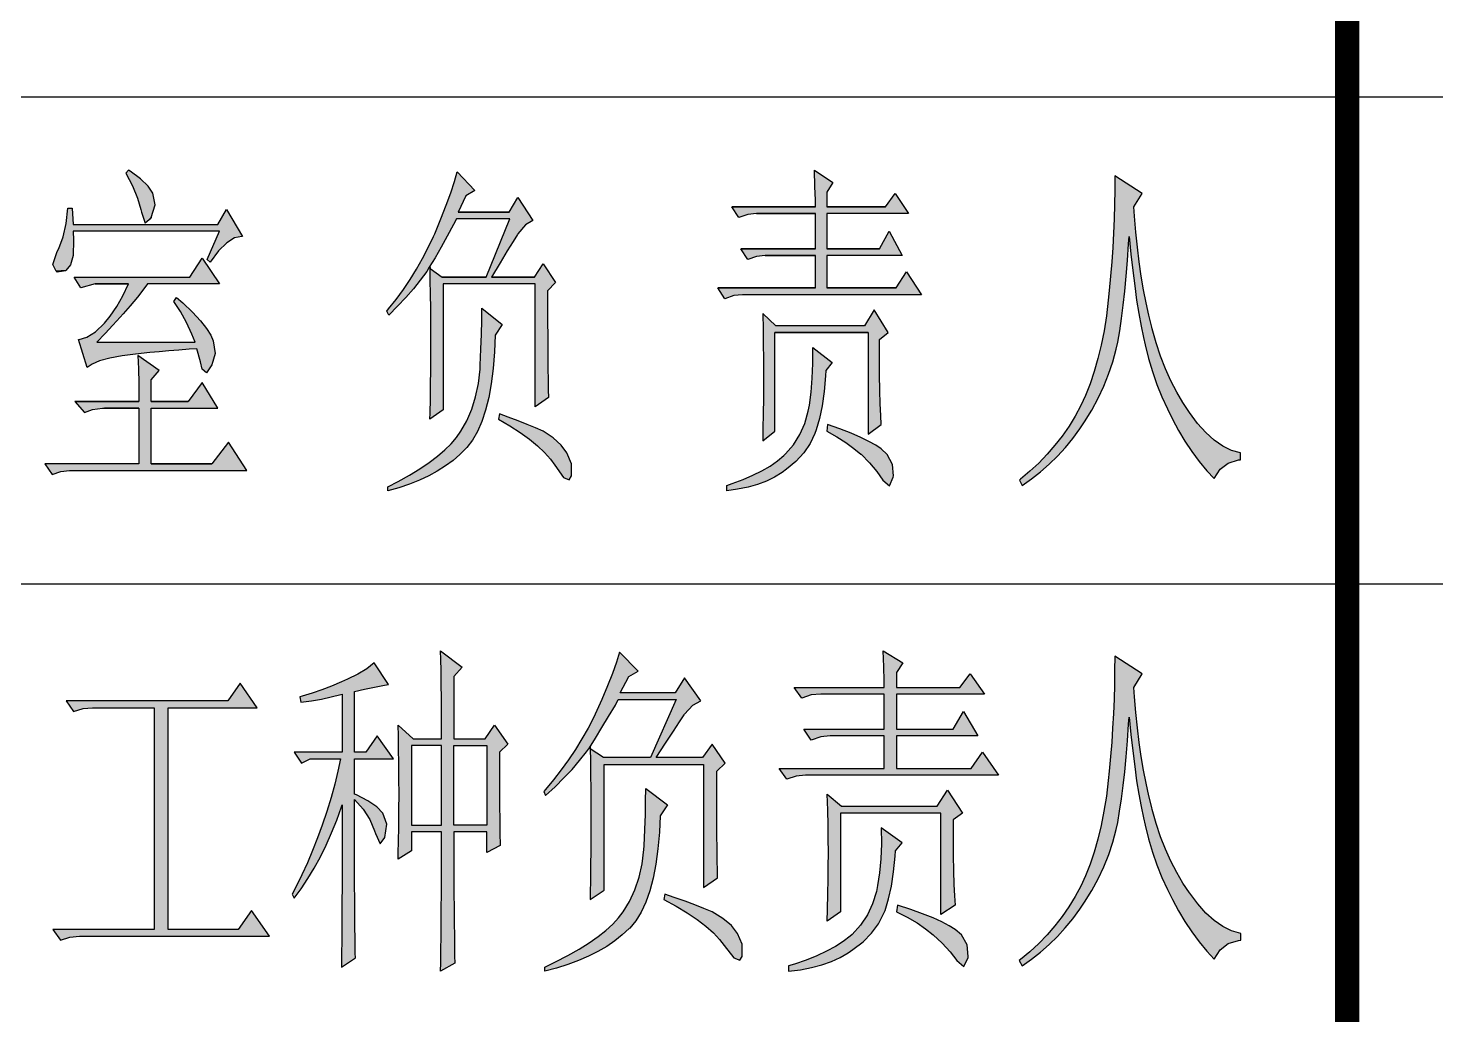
# Model space of a CAD drawing. Extents: x 458975 to 585950, y -118893 to 21149.
# Drawn here: x 516862 to 518424, y -18709 to -17615 of the extents above; entities that cross this region are included whole.
import ezdxf

# ---------------------------------------------------------------- set-up
doc = ezdxf.new("R2010")
doc.units = 0
doc.header["$LTSCALE"] = 1000
doc.header["$MEASUREMENT"] = 0
doc.layers.add('1', color=3, linetype='CONTINUOUS')

msp = doc.modelspace()

# ---------------------------------------------------------------- hatches: boundary and pattern name
at = {"layer": '1'}
h = msp.add_hatch(color=256, dxfattribs=at)
h.paths.add_polyline_path([(516991.5, -17902.5), (516994.5, -17898.6), (517074.4, -17898.6), (517055, -17870.1), (517041.3, -17891.1), (516912.8, -17891.1), (516920.5, -17903.1), (516936.1, -17898.6), (516973.1, -17898.6), (516967.1, -17911.7), (516960.4, -17923.7), (516953, -17934.5), (516946.8, -17942.1), (516936.7, -17951.8), (516927.2, -17957.8), (516917.7, -17960.3), (516927.4, -17991.5), (516932.9, -17987.5), (516941.2, -17984), (516952.4, -17981), (516966.4, -17978.5), (516969.2, -17978.1), (516978.1, -17977), (516987.4, -17975.8), (516997.1, -17974.8), (517007.3, -17973.8), (517018, -17972.8), (517029.1, -17972), (517040.7, -17971.1), (517049.1, -17970.5), (517053, -17985.1), (517055, -17993.1), (517059.8, -17997.4), (517065.7, -17988.5), (517069.3, -17975.7), (517067.3, -17961.8), (517064.7, -17955.5), (517059.8, -17947.9), (517053, -17939.4), (517044.1, -17929.9), (517033.4, -17919.5), (517026.7, -17913.7), (517023.7, -17918.1), (517031, -17929.2), (517037.6, -17941.4), (517043.7, -17954.4), (517047.1, -17963.1), (516938.1, -17963.1), (516947.4, -17953.7), (516956, -17944.4), (516964, -17935.4), (516967.2, -17931.7), (516975, -17922.9), (516983.1, -17913.2)])
h.paths.add_polyline_path([(516998.4, -18005.1), (517007.3, -17994.5), (516983.8, -17978.1), (516984.4, -17992.8), (516984.7, -18008.7), (516984.8, -18025.7), (516984.8, -18029.1), (516913.7, -18029.1), (516924.4, -18041.1), (516933.4, -18038), (516944.5, -18036.6), (516946.8, -18036.6), (516984.8, -18036.6), (516984.8, -18098.1), (516880.6, -18098.1), (516888.4, -18110.1), (516898.1, -18106.6), (516907.9, -18105.6), (517104.6, -18105.6), (517084.1, -18074.1), (517065.7, -18098.1), (516998.4, -18098.1), (516998.4, -18036.6), (517072.4, -18036.6), (517055, -18008.1), (517039.4, -18029.1), (516998.4, -18029.1)])
h.paths.add_polyline_path([(516995.1, -17790.3), (516986.5, -17782.2), (516975, -17773.7), (516973.1, -17772.6), (516970.2, -17775.6), (516977.7, -17789.9), (516983.2, -17803.5), (516987.1, -17816.2), (516987.7, -17819), (516991.7, -17831.1), (516998.4, -17825.1), (517002.8, -17810.8), (517000.4, -17798)])
h.paths.add_polyline_path([(516912.2, -17850.2), (516911.8, -17840.1), (517074.4, -17840.1), (517060.7, -17871.6), (517063.7, -17874.6), (517073.3, -17861.9), (517082.4, -17852.9), (517091, -17847.6), (517099.6, -17845.9), (517082.1, -17816), (517072.4, -17832.6), (516911.8, -17832.6), (516910.8, -17814.6), (516905.9, -17814.6), (516904.1, -17831.6), (516900.6, -17846.5), (516895.9, -17859.2), (516894.2, -17862.6), (516889.4, -17877.2), (516893.1, -17884.6), (516903.8, -17883.8), (516908.8, -17877.6), (516911.7, -17867.1)])
h.paths.add_polyline_path([(517326.9, -17845.6), (517333.8, -17832.8), (517337, -17826.6), (517396.4, -17826.6), (517370.1, -17891.1), (517321.4, -17891.1), (517307.8, -17881.4), (517308.1, -17894.5), (517308.4, -17910.1), (517308.6, -17926), (517308.7, -17942.3), (517308.8, -17959), (517308.8, -17961.7), (517308.7, -17978.1), (517308.6, -17994.4), (517308.5, -18010.3), (517308.2, -18026.2), (517307.9, -18041.8), (517307.7, -18048.7), (517322.4, -18038.2), (517322.4, -17898.6), (517424.6, -17898.6), (517424.6, -18035.1), (517439.3, -18024.7), (517439, -18016.1), (517438.8, -18005.3), (517438.6, -17992.2), (517438.5, -17976.7), (517438.4, -17958.8), (517438.3, -17938.6), (517438.3, -17916), (517438.3, -17906.2), (517447.1, -17897.2), (517433.4, -17876.2), (517423.7, -17891.1), (517376, -17891.1), (517385.6, -17875.1), (517393.5, -17861.8), (517400, -17851.4), (517404.8, -17843.8), (517405.2, -17843.2), (517413.7, -17833), (517421.7, -17828.1), (517405.2, -17802.6), (517395.5, -17819.2), (517338.9, -17819.2), (517347.7, -17801.1), (517357.4, -17795.1), (517338, -17774.2), (517334.9, -17785.2), (517330.8, -17797.7), (517325.8, -17811.4), (517319.9, -17826.6), (517313, -17843), (517311.6, -17846.1), (517305.8, -17858.4), (517299.5, -17870.5), (517292.8, -17882.3), (517285.7, -17893.8), (517278.2, -17904.9), (517270.2, -17915.8), (517261.9, -17926.4), (517260, -17928.7), (517262, -17933.1), (517271.8, -17923.4), (517280.9, -17913.8), (517289.3, -17904.1), (517297, -17894.4), (517304.1, -17884.7), (517307, -17880.2), (517313.4, -17869.6), (517320.1, -17857.9)])
h.paths.add_polyline_path([(517377.7, -17992.3), (517379.2, -17973.9), (517379.9, -17955.6), (517387.7, -17943.6), (517365.2, -17925.6), (517365.2, -17939.2), (517364.8, -17954.2), (517364.3, -17970.8), (517363.5, -17988.9), (517363.3, -17993.2), (517361.5, -18009), (517358.4, -18023.8), (517354.1, -18037.6), (517348.5, -18050.6), (517341.9, -18062.1), (517337.1, -18068.9), (517331.2, -18075.8), (517324.2, -18082.7), (517316.1, -18089.6), (517306.9, -18096.6), (517296.4, -18103.6), (517284.9, -18110.6), (517272.4, -18117.8), (517261.1, -18123.7), (517261.1, -18128.1), (517273.3, -18124.6), (517285, -18120.6), (517296, -18116.3), (517306.3, -18111.5), (517315.9, -18106.2), (517324.9, -18100.5), (517333.3, -18094.4), (517341, -18087.9), (517348.7, -18080.2), (517354.9, -18072), (517360.4, -18062.4), (517365.2, -18051.3), (517369.4, -18038.8), (517372.9, -18024.7), (517375.7, -18009.3)])
h.paths.add_polyline_path([(517453.3, -18077.5), (517444.5, -18069.4), (517433.4, -18062.1), (517425, -18058.4), (517415.7, -18054.5), (517405.6, -18050.4), (517394.6, -18046.3), (517384.7, -18042.6), (517383.8, -18048.7), (517396.4, -18056.1), (517407.9, -18063.5), (517418, -18070.9), (517427, -18078.2), (517434.8, -18085.6), (517441.3, -18093), (517446.1, -18099.6), (517455.9, -18113.2), (517462.3, -18116), (517464.6, -18111.6), (517464.6, -18098.1), (517459.7, -18086.1)])
h.paths.add_polyline_path([(517748, -17820.7), (517838.6, -17820.7), (517823.9, -17798.2), (517813.2, -17813.1), (517748, -17813.1), (517748, -17796.7), (517754.8, -17786.2), (517734.4, -17772.6), (517734.9, -17790.5), (517735.3, -17805.9), (517735.3, -17813.1), (517642.8, -17813.1), (517650.6, -17825.1), (517660.3, -17821.7), (517670, -17820.7), (517735.3, -17820.7), (517735.3, -17859.6), (517652.6, -17859.6), (517660.3, -17871.6), (517670, -17868.1), (517679.8, -17867.1), (517735.3, -17867.1), (517735.3, -17903.1), (517627.2, -17903.1), (517635, -17915.1), (517644.7, -17911.6), (517654.5, -17910.6), (517853.2, -17910.6), (517836.6, -17885.2), (517824.9, -17903.1), (517748, -17903.1), (517748, -17867.1), (517831.7, -17867.1), (517817.1, -17840.2), (517806.4, -17859.6), (517748, -17859.6)])
h.paths.add_polyline_path([(517690.5, -17952.6), (517793.8, -17952.6), (517793.8, -18065.1), (517808.3, -18054.6), (517807.8, -18044.4), (517807.2, -18031.7), (517806.9, -18016.9), (517806.6, -17999.6), (517806.4, -17980), (517806.4, -17960.2), (517816.1, -17952.6), (517800.5, -17927.2), (517789.9, -17945.1), (517691.5, -17945.1), (517676.9, -17931.6), (517677.3, -17949.3), (517677.6, -17965.9), (517677.8, -17981.4), (517677.8, -17995.9), (517677.8, -17997.6), (517677.8, -18011.1), (517677.7, -18025.9), (517677.4, -18042.1), (517677.1, -18059.7), (517676.9, -18072.6), (517690.5, -18062.1)])
h.paths.add_polyline_path([(517740, -18048), (517743, -18033.7), (517745.2, -18017.9), (517746.7, -18000.4), (517747, -17994.7), (517753.8, -17985.6), (517732.4, -17969.1), (517732.5, -17986.7), (517731.9, -18003.3), (517730.6, -18018.8), (517728.7, -18033.2), (517727.5, -18039.6), (517723.6, -18053.3), (517718, -18065.7), (517710.9, -18077), (517702.3, -18087.1), (517700.3, -18089.1), (517693.2, -18095), (517685.1, -18100.6), (517676.1, -18105.8), (517666.1, -18110.9), (517655.1, -18115.6), (517643.1, -18120.1), (517637, -18122.1), (517637, -18128.1), (517649.1, -18126.4), (517660.6, -18124.1), (517671.2, -18121), (517681, -18117.3), (517690.1, -18112.8), (517698.4, -18107.8), (517703.2, -18104.1), (517713.6, -18095.4), (517722.4, -18085.9), (517729.5, -18075.6), (517734.9, -18064.5), (517736.3, -18060.6)])
h.paths.add_polyline_path([(517814.9, -18087.8), (517808.3, -18081.7), (517802.4, -18077.5), (517794.8, -18073.3), (517785.7, -18068.9), (517774.9, -18064.3), (517762.6, -18059.5), (517748.9, -18054.6), (517748, -18062.1), (517759.1, -18068.2), (517769.1, -18074.5), (517778.1, -18081), (517785.9, -18087.6), (517786, -18087.6), (517795.3, -18096.9), (517803.5, -18106.6), (517810.3, -18116.1), (517817.4, -18122.5), (517821.8, -18112.8), (517822, -18111.6), (517821, -18098.8)])
h.paths.add_polyline_path([(518090.8, -17841.1), (518089.4, -17823.6), (518088.6, -17813.2), (518098.1, -17798.2), (518067.7, -17778.7), (518067.6, -17794.5), (518067.2, -17810.5), (518066.7, -17826.4), (518066.1, -17842.3), (518065.2, -17858.2), (518064.1, -17874.2), (518062.9, -17890.1), (518061.4, -17906), (518060.3, -17916.6), (518058.2, -17934), (518055.6, -17950.6), (518052.5, -17966.5), (518048.9, -17981.5), (518044.8, -17995.9), (518040.3, -18009.4), (518035.1, -18022.2), (518029.9, -18033.6), (518023.7, -18045.3), (518016.8, -18056.5), (518009.3, -18067.3), (518001.2, -18077.6), (517992.6, -18087.6), (517983.3, -18097.3), (517973.4, -18106.4), (517963, -18115.1), (517961.7, -18116.1), (517964.8, -18122.1), (517975.3, -18114.8), (517985.3, -18106.9), (517994.8, -18098.5), (518004, -18089.6), (518012.7, -18080.1), (518021, -18069.9), (518028.9, -18059.3), (518034.1, -18051.7), (518042, -18038.7), (518049.1, -18025.5), (518055.3, -18012.2), (518060.7, -17998.7), (518065.3, -17984.9), (518069.1, -17970.9), (518070.8, -17963.2), (518073, -17950.5), (518075, -17936.9), (518076.9, -17922.3), (518078.6, -17906.8), (518080.2, -17890.2), (518081.6, -17872.7), (518082.9, -17854.1), (518083.4, -17846.1), (518085.4, -17865.5), (518087.4, -17883.7), (518089.6, -17900.8), (518091.8, -17916.8), (518094.3, -17931.6), (518096.7, -17945.4), (518099.3, -17958), (518101.2, -17966.1), (518105.1, -17981.2), (518109.5, -17995.9), (518114.3, -18010.1), (518119.8, -18023.8), (518125.9, -18037.2), (518131.6, -18048.6), (518138.3, -18061.1), (518145.4, -18073.1), (518153, -18084.5), (518161.2, -18095.5), (518169.8, -18105.9), (518177.8, -18114.6), (518184.3, -18104.2), (518193.3, -18097.3), (518204.8, -18093.9), (518207.1, -18093.6), (518207.1, -18086.1), (518197.1, -18083.2), (518187.3, -18078.5), (518177.8, -18072), (518168.5, -18063.5), (518159.4, -18053.3), (518150.6, -18041.3), (518150.5, -18041.1), (518143.1, -18030.2), (518136.2, -18018.5), (518129.8, -18006.1), (518123.8, -17992.8), (518118.4, -17978.8), (518113.5, -17964), (518109, -17948.5), (518108.5, -17946.7), (518105.2, -17933.4), (518102.2, -17919.5), (518099.4, -17905.1), (518096.9, -17890), (518094.6, -17874.3), (518092.6, -17858)])
h = msp.add_hatch(color=256, dxfattribs=at)
h.paths.add_polyline_path([(517371, -18499), (517334.2, -18499), (517334.2, -18410.5), (517371, -18410.5)], flags=16)
h.paths.add_polyline_path([(517394.1, -18409), (517384.7, -18418), (517384.7, -18444.4), (517384.8, -18461.3), (517384.9, -18477.6), (517385.1, -18493), (517385.4, -18507.6), (517385.7, -18521.5), (517371, -18529.1), (517371, -18506.4), (517334.2, -18506.4), (517334.2, -18532.4), (517334.3, -18554.1), (517334.3, -18573.9), (517334.5, -18591.7), (517334.6, -18607.6), (517334.8, -18621.6), (517334.9, -18633.6), (517335.1, -18643.7), (517335.4, -18652), (517319.6, -18661), (517319.7, -18651.7), (517319.8, -18637.2), (517320, -18622.4), (517320.1, -18607.1), (517320.3, -18591.4), (517320.4, -18575.2), (517320.6, -18558.6), (517320.6, -18506.4), (517287.1, -18506.4), (517287.1, -18527.5), (517272.3, -18536.5), (517272.6, -18529.8), (517273, -18516.7), (517273.2, -18501.2), (517273.3, -18483.4), (517273.4, -18462.9), (517273.3, -18449), (517273.3, -18430.5), (517273, -18414.1), (517272.7, -18400), (517272.3, -18388), (517289.1, -18403.1), (517320.6, -18403.1), (517320.6, -18378.6), (517320.4, -18359), (517320.3, -18341.9), (517320.1, -18327.2), (517319.8, -18315.2), (517319.6, -18305.5), (517343.6, -18323.5), (517334.2, -18334), (517334.2, -18403.1), (517368.9, -18403.1), (517379.3, -18388)])
h.paths.add_polyline_path([(517164.7, -18569.4), (517172.2, -18558.2), (517179.3, -18546.5), (517186.2, -18534), (517192.5, -18521.1), (517198.6, -18507.5), (517204.3, -18493.4), (517209.6, -18478.6), (517210.4, -18476.4), (517210.4, -18550.8), (517210.2, -18567.6), (517210.1, -18583.7), (517210.1, -18599.1), (517209.9, -18613.7), (517209.8, -18627.7), (517209.6, -18641), (517209.5, -18653.5), (517209.4, -18656.5), (517225.2, -18645.9), (517224.9, -18640.8), (517224.7, -18633.5), (517224.6, -18623.9), (517224.4, -18612.3), (517224.4, -18598.4), (517224.3, -18582.4), (517224.1, -18564.1), (517224.1, -18470.5), (517233.6, -18481.2), (517241, -18492.8), (517246.3, -18505.3), (517247.2, -18508), (517252.4, -18519.6), (517257.6, -18512.7), (517257.6, -18512.5), (517259.7, -18497.7), (517255.6, -18485.6), (517248.7, -18478.7), (517238.9, -18472.1), (517226.2, -18465.4), (517224.1, -18464.5), (517224.1, -18425.5), (517267.1, -18425.5), (517249.2, -18400), (517236.6, -18418), (517224.1, -18418), (517224.1, -18350.6), (517235.2, -18348), (517246.2, -18345.8), (517257.4, -18343.8), (517261.8, -18343), (517246, -18319), (517237.6, -18325.5), (517227.8, -18331.6), (517216.3, -18337.1), (517209.4, -18340), (517198.5, -18344.6), (517187.8, -18348.8), (517176.9, -18352.6), (517166, -18355.8), (517163.2, -18356.5), (517164.3, -18362.5), (517176.2, -18360.9), (517187.5, -18359), (517198.3, -18356.7), (517208.8, -18354.1), (517210.4, -18353.5), (517210.4, -18418), (517156.9, -18418), (517165.3, -18430), (517174.7, -18425.5), (517208.3, -18425.5), (517205.4, -18439.2), (517202.1, -18453.5), (517198, -18468.3), (517193.3, -18483.8), (517188.3, -18499), (517183.1, -18513.1), (517177.5, -18527), (517171.7, -18540.7), (517165.6, -18554), (517159.2, -18567), (517154.8, -18575.5), (517156.9, -18580)])
h.paths.add_polyline_path([(516897.8, -18626.5), (516908.2, -18623), (516918.8, -18622), (517129.6, -18622), (517109.7, -18593.4), (517095.1, -18614.5), (517017.4, -18614.5), (517017.4, -18368.6), (517116, -18368.6), (517097.1, -18341.4), (517083.5, -18361), (516904.1, -18361), (516912.4, -18373), (516923, -18369.6), (516933.4, -18368.6), (517001.7, -18368.6), (517001.7, -18614.5), (516889.4, -18614.5)])
h.paths.add_polyline_path([(517287.1, -18499), (517320.6, -18499), (517320.6, -18410.5), (517287.1, -18410.5)], flags=16)
h.paths.add_polyline_path([(517724.5, -18443.5), (517713.9, -18444.5), (517703.5, -18448), (517695.1, -18436), (517811.7, -18436), (517811.7, -18400), (517751.8, -18400), (517741.3, -18401), (517730.8, -18404.5), (517722.5, -18392.5), (517811.7, -18392.5), (517811.7, -18353.5), (517741.3, -18353.5), (517730.8, -18354.5), (517720.3, -18358), (517711.9, -18346.1), (517811.7, -18346.1), (517811.5, -18338.7), (517811.2, -18323.3), (517810.5, -18305.5), (517832.5, -18319), (517825.3, -18329.5), (517825.3, -18346.1), (517895.5, -18346.1), (517907.1, -18331), (517922.9, -18353.5), (517825.3, -18353.5), (517825.3, -18392.5), (517888.2, -18392.5), (517899.7, -18373), (517915.5, -18400), (517825.3, -18400), (517825.3, -18436), (517908.1, -18436), (517920.7, -18418), (517938.5, -18443.5)])
h.paths.add_polyline_path([(517518.9, -18352), (517528.3, -18334), (517538.8, -18328), (517517.9, -18307.1), (517514.6, -18318.1), (517510.1, -18330.6), (517504.7, -18344.3), (517498.3, -18359.4), (517490.9, -18375.8), (517489.5, -18379), (517483.3, -18391.3), (517476.4, -18403.3), (517469.2, -18415.1), (517461.5, -18426.5), (517453.4, -18437.7), (517444.8, -18448.7), (517435.8, -18459.3), (517434, -18461.5), (517436, -18466), (517446.6, -18456.3), (517456.3, -18446.6), (517465.4, -18437), (517473.7, -18427.3), (517481.4, -18417.6), (517484.6, -18413.1), (517491.4, -18402.5), (517498.6, -18390.7), (517505.9, -18378.4), (517513.4, -18365.7), (517516.7, -18359.6), (517580.8, -18359.6), (517552.4, -18423.9), (517500.1, -18423.9), (517485.4, -18414.2), (517485.7, -18427.3), (517486, -18442.9), (517486.2, -18458.9), (517486.3, -18475.3), (517486.3, -18527.2), (517486, -18543.3), (517485.9, -18559.1), (517485.4, -18574.7), (517485.3, -18581.5), (517501.1, -18571), (517501.1, -18431.5), (517611.3, -18431.5), (517611.3, -18568.1), (517626.9, -18557.5), (517626.7, -18549.1), (517626.5, -18538.2), (517626.2, -18525), (517626.1, -18509.5), (517626.1, -18491.7), (517625.9, -18471.5), (517625.9, -18439), (517635.4, -18430), (517620.7, -18409), (517610.1, -18423.9), (517558.8, -18423.9), (517569.1, -18407.8), (517577.8, -18394.6), (517584.6, -18384.2), (517589.8, -18376.7), (517590.3, -18375.9), (517599.4, -18365.8), (517608.1, -18361), (517590.3, -18335.5), (517579.7, -18352)])
h.paths.add_polyline_path([(518081.6, -18405.5), (518082.8, -18387), (518083.4, -18379), (518085.3, -18398.3), (518087.4, -18416.5), (518089.6, -18433.7), (518091.8, -18449.6), (518094.3, -18464.5), (518096.7, -18478.3), (518099.3, -18490.9), (518101.2, -18499), (518105, -18514.1), (518109.3, -18528.8), (518114.3, -18543), (518119.8, -18556.8), (518125.9, -18570.1), (518131.7, -18581.5), (518138.2, -18594), (518145.4, -18605.9), (518153, -18617.4), (518161.1, -18628.4), (518169.8, -18638.7), (518177.8, -18647.5), (518184.3, -18637.1), (518193.3, -18630.1), (518204.7, -18626.8), (518207.2, -18626.5), (518207.2, -18619), (518197.2, -18616.1), (518187.3, -18611.4), (518177.8, -18604.7), (518168.5, -18596.5), (518159.5, -18586.2), (518150.7, -18574.2), (518150.5, -18574), (518143.1, -18563.1), (518136.2, -18551.4), (518129.8, -18538.9), (518123.8, -18525.7), (518118.3, -18511.7), (518113.4, -18496.9), (518109, -18481.4), (518108.5, -18479.5), (518105.3, -18466.3), (518102.2, -18452.4), (518099.3, -18438), (518096.9, -18422.9), (518094.5, -18407.1), (518092.7, -18390.9), (518090.8, -18373.9), (518089.3, -18356.5), (518088.6, -18346.1), (518098, -18331), (518067.6, -18311.6), (518067.4, -18327.4), (518067.1, -18343.3), (518066.7, -18359.3), (518066, -18375.2), (518065.1, -18391.2), (518064.1, -18407), (518062.8, -18422.9), (518061.3, -18438.9), (518060.3, -18449.5), (518058.2, -18466.9), (518055.5, -18483.5), (518052.5, -18499.3), (518048.9, -18514.4), (518044.8, -18528.8), (518040.2, -18542.3), (518035.1, -18555), (518029.9, -18566.5), (518023.6, -18578.1), (518016.7, -18589.4), (518009.3, -18600.1), (518001.2, -18610.5), (517992.5, -18620.6), (517983.2, -18630.1), (517973.3, -18639.3), (517962.9, -18648), (517961.6, -18649), (517964.8, -18655.1), (517975.2, -18647.7), (517985.2, -18639.8), (517994.8, -18631.4), (518003.9, -18622.4), (518012.6, -18612.9), (518020.9, -18602.9), (518028.9, -18592.1), (518034.1, -18584.4), (518041.9, -18571.5), (518049, -18558.5), (518055.3, -18545), (518060.8, -18531.5), (518065.3, -18517.7), (518069, -18503.8), (518070.8, -18496), (518072.9, -18483.4), (518075, -18469.8), (518076.9, -18455.1), (518078.6, -18439.6), (518080.2, -18423.1)])
h.paths.add_polyline_path([(517773.8, -18622), (517766.1, -18627.8), (517757.6, -18633.5), (517747.7, -18638.7), (517737, -18643.7), (517725.1, -18648.5), (517712.3, -18652.9), (517705.7, -18655.1), (517705.7, -18661), (517718.9, -18659.3), (517731, -18656.9), (517742.5, -18653.9), (517753.1, -18650.1), (517762.9, -18645.6), (517771.8, -18640.6), (517777, -18636.9), (517788.2, -18628.2), (517797.6, -18618.8), (517805.3, -18608.5), (517811.1, -18597.4), (517812.7, -18593.4), (517816.6, -18580.8), (517819.8, -18566.6), (517822.2, -18550.8), (517823.8, -18533.3), (517824.1, -18527.5), (517831.5, -18518.5), (517808.5, -18501.9), (517808.6, -18519.6), (517807.9, -18536.2), (517806.6, -18551.7), (517804.4, -18566), (517803.3, -18572.6), (517798.9, -18586.2), (517793, -18598.5), (517785.4, -18609.8), (517776.1, -18620)])
h.paths.add_polyline_path([(517529.2, -18583.4), (517535.2, -18570.5), (517539.8, -18556.6), (517543.1, -18541.8), (517545.2, -18526), (517545.3, -18521.7), (517546.2, -18503.7), (517546.8, -18487.2), (517547, -18472.1), (517547.2, -18458.4), (517571.4, -18476.4), (517563, -18488.5), (517562.3, -18506.7), (517560.7, -18525.1), (517558.5, -18542.1), (517555.5, -18557.6), (517551.7, -18571.7), (517547.2, -18584.2), (517542, -18595.3), (517536, -18604.9), (517529.4, -18613), (517528.6, -18613.7), (517521.1, -18620.7), (517512.8, -18627.2), (517503.8, -18633.5), (517494.1, -18639.1), (517483.7, -18644.3), (517472.5, -18649.1), (517460.8, -18653.5), (517448.2, -18657.5), (517435, -18661), (517435, -18656.5), (517447.1, -18650.6), (517460.8, -18643.5), (517473.1, -18636.5), (517484.3, -18629.4), (517494.3, -18622.4), (517503, -18615.6), (517510.5, -18608.7), (517516.9, -18601.8), (517522.1, -18595)])
h.paths.add_polyline_path([(517568.2, -18575.5), (517567.2, -18581.5), (517580.8, -18588.9), (517593.2, -18596.3), (517604.2, -18603.7), (517613.7, -18611.1), (517622.2, -18618.5), (517629.1, -18625.9), (517634.3, -18632.4), (517644.9, -18646.1), (517651.7, -18648.8), (517654.2, -18644.5), (517654.2, -18631), (517649, -18619), (517642.2, -18610.3), (517632.6, -18602.3), (517620.7, -18595), (517611.6, -18591.3), (517601.6, -18587.3), (517590.7, -18583.3), (517578.8, -18579.1)])
h.paths.add_polyline_path([(517485.4, -18414.2), (517484.3, -18413.5), (517484.6, -18413.1), (517485.3, -18412)], flags=16)
h.paths.add_polyline_path([(517749.6, -18514.3), (517749.5, -18498.8), (517749.2, -18482.1), (517748.6, -18464.5), (517764.4, -18478), (517870.4, -18478), (517881.8, -18460), (517898.7, -18485.6), (517888.2, -18493), (517888.2, -18513), (517888.4, -18532.4), (517888.7, -18549.6), (517889.1, -18564.6), (517889.7, -18577.2), (517890.3, -18587.5), (517874.6, -18597.9), (517874.6, -18485.6), (517763.4, -18485.6), (517763.4, -18595), (517748.6, -18605.5), (517748.9, -18592.6), (517749.3, -18575), (517749.5, -18558.8), (517749.6, -18544), (517749.8, -18530.5), (517749.8, -18528.8)])
h.paths.add_polyline_path([(517897.4, -18620.7), (517890.3, -18614.5), (517883.9, -18610.4), (517875.8, -18606.2), (517865.9, -18601.7), (517854.3, -18597.1), (517841.1, -18592.4), (517826.3, -18587.5), (517825.3, -18595), (517837.2, -18601.1), (517848.1, -18607.4), (517857.6, -18613.9), (517866.2, -18620.4), (517866.2, -18620.6), (517876.2, -18629.8), (517885, -18639.4), (517892.4, -18649), (517900.1, -18655.5), (517904.7, -18645.6), (517905, -18644.5), (517903.9, -18631.7)])

# ---------------------------------------------------------------- linework, layer by layer
for p, q in [((516075.5, -17691.1), (521475.5, -17691.1)), ((516991.7, -17831.1), (516998.4, -17825.1)), ((516998, -17825.9), (516991.7, -17831.1)), ((516998.4, -17825.1), (516998, -17825.9)), ((516903.8, -17883.8), (516893.1, -17884.6)), ((516893.1, -17884.6), (516894.2, -17885.1)), ((516894.2, -17885.1), (516903.8, -17883.8)), ((516795.5, -18231.1), (521475.5, -18231.1))]:
    msp.add_line(p, q, dxfattribs=at)
at = {"layer": '1', "const_width": 27}
msp.add_lwpolyline([(518325.5, -16071.1), (518325.5, -19851.1)], dxfattribs=at)
at = {"layer": '1'}
for points in [[(516995.1, -17790.3), (516986.5, -17782.2), (516975, -17773.7), (516973.1, -17772.6), (516970.2, -17775.6), (516977.7, -17789.9), (516983.2, -17803.5), (516987.1, -17816.2), (516987.7, -17819), (516991.7, -17831.1), (516998.4, -17825.1), (517002.8, -17810.8), (517000.4, -17798)], [(517831.7, -17867.1), (517748, -17867.1), (517748, -17903.1), (517824.9, -17903.1), (517748, -17903.1), (517824.9, -17903.1), (517836.6, -17885.2), (517853.2, -17910.6), (517654.5, -17910.6), (517644.7, -17911.6), (517635, -17915.1), (517627.2, -17903.1), (517627.2, -17903.1), (517735.3, -17903.1), (517627.2, -17903.1), (517735.3, -17903.1), (517735.3, -17867.1), (517679.8, -17867.1), (517735.3, -17867.1), (517679.8, -17867.1), (517670, -17868.1), (517660.3, -17871.6), (517652.6, -17859.6), (517652.6, -17859.6), (517735.3, -17859.6), (517652.6, -17859.6), (517735.3, -17859.6), (517735.3, -17820.7), (517670, -17820.7), (517735.3, -17820.7), (517670, -17820.7), (517660.3, -17821.7), (517650.6, -17825.1), (517642.8, -17813.1), (517642.8, -17813.1), (517735.3, -17813.1), (517642.8, -17813.1), (517735.3, -17813.1), (517735.3, -17805.9), (517734.9, -17790.5), (517734.4, -17772.6), (517754.8, -17786.2), (517748, -17796.7), (517748, -17813.1), (517813.2, -17813.1), (517748, -17813.1), (517813.2, -17813.1), (517823.9, -17798.2), (517838.6, -17820.7), (517748, -17820.7), (517748, -17859.6), (517806.4, -17859.6), (517748, -17859.6), (517806.4, -17859.6), (517817.1, -17840.2)], [(517308.8, -17959), (517308.7, -17942.3), (517308.6, -17926), (517308.4, -17910.1), (517308.1, -17894.5), (517307.8, -17881.4), (517321.4, -17891.1), (517321.4, -17891.1), (517370.1, -17891.1), (517321.4, -17891.1), (517370.1, -17891.1), (517396.4, -17826.6), (517337, -17826.6), (517333.8, -17832.8), (517326.9, -17845.6), (517320.1, -17857.9), (517313.4, -17869.6), (517307, -17880.2), (517306.8, -17880.6), (517307.7, -17879.1), (517307.8, -17881.4), (517306.8, -17880.6), (517307.7, -17879.1), (517307, -17880.2), (517304.1, -17884.7), (517297, -17894.4), (517289.3, -17904.1), (517280.9, -17913.8), (517271.8, -17923.4), (517262, -17933.1), (517260, -17928.7), (517261.9, -17926.4), (517270.2, -17915.8), (517278.2, -17904.9), (517285.7, -17893.8), (517292.8, -17882.3), (517299.5, -17870.5), (517305.8, -17858.4), (517311.6, -17846.1), (517313, -17843), (517319.9, -17826.6), (517325.8, -17811.4), (517330.8, -17797.7), (517334.9, -17785.2), (517338, -17774.2), (517357.4, -17795.1), (517347.7, -17801.1), (517338.9, -17819.2), (517395.5, -17819.2), (517338.9, -17819.2), (517395.5, -17819.2), (517405.2, -17802.6), (517421.7, -17828.1), (517413.7, -17833), (517405.2, -17843.2), (517404.8, -17843.8), (517400, -17851.4), (517393.5, -17861.8), (517385.6, -17875.1), (517376, -17891.1), (517423.7, -17891.1), (517376, -17891.1), (517423.7, -17891.1), (517433.4, -17876.2), (517447.1, -17897.2), (517438.3, -17906.2), (517438.3, -17916), (517438.3, -17938.6), (517438.4, -17958.8), (517438.5, -17976.7), (517438.6, -17992.2), (517438.8, -18005.3), (517439, -18016.1), (517439.3, -18024.7), (517424.6, -18035.1), (517424.6, -17898.6), (517322.4, -17898.6), (517322.4, -18038.2), (517307.7, -18048.7), (517307.9, -18041.8), (517308.2, -18026.2), (517308.5, -18010.3), (517308.6, -17994.4), (517308.7, -17978.1), (517308.8, -17961.7)], [(517975.3, -18114.8), (517985.3, -18106.9), (517994.8, -18098.5), (518004, -18089.6), (518012.7, -18080.1), (518021, -18069.9), (518028.9, -18059.3), (518034.1, -18051.7), (518042, -18038.7), (518049.1, -18025.5), (518055.3, -18012.2), (518060.7, -17998.7), (518065.3, -17984.9), (518069.1, -17970.9), (518070.8, -17963.2), (518073, -17950.5), (518075, -17936.9), (518076.9, -17922.3), (518078.6, -17906.8), (518080.2, -17890.2), (518081.6, -17872.7), (518082.9, -17854.1), (518083.4, -17846.1), (518085.4, -17865.5), (518087.4, -17883.7), (518089.6, -17900.8), (518091.8, -17916.8), (518094.3, -17931.6), (518096.7, -17945.4), (518099.3, -17958), (518101.2, -17966.1), (518105.1, -17981.2), (518109.5, -17995.9), (518114.3, -18010.1), (518119.8, -18023.8), (518125.9, -18037.2), (518131.6, -18048.6), (518138.3, -18061.1), (518145.4, -18073.1), (518153, -18084.5), (518161.2, -18095.5), (518169.8, -18105.9), (518177.8, -18114.6), (518184.3, -18104.2), (518193.3, -18097.3), (518204.8, -18093.9), (518207.1, -18093.6), (518207.1, -18086.1), (518197.1, -18083.2), (518187.3, -18078.5), (518177.8, -18072), (518168.5, -18063.5), (518159.4, -18053.3), (518150.6, -18041.3), (518150.5, -18041.1), (518143.1, -18030.2), (518136.2, -18018.5), (518129.8, -18006.1), (518123.8, -17992.8), (518118.4, -17978.8), (518113.5, -17964), (518109, -17948.5), (518108.5, -17946.7), (518105.2, -17933.4), (518102.2, -17919.5), (518099.4, -17905.1), (518096.9, -17890), (518094.6, -17874.3), (518092.6, -17858), (518090.8, -17841.1), (518089.4, -17823.6), (518088.6, -17813.2), (518098.1, -17798.2), (518067.7, -17778.7), (518067.6, -17794.5), (518067.2, -17810.5), (518066.7, -17826.4), (518066.1, -17842.3), (518065.2, -17858.2), (518064.1, -17874.2), (518062.9, -17890.1), (518061.4, -17906), (518060.3, -17916.6), (518058.2, -17934), (518055.6, -17950.6), (518052.5, -17966.5), (518048.9, -17981.5), (518044.8, -17995.9), (518040.3, -18009.4), (518035.1, -18022.2), (518029.9, -18033.6), (518023.7, -18045.3), (518016.8, -18056.5), (518009.3, -18067.3), (518001.2, -18077.6), (517992.6, -18087.6), (517983.3, -18097.3), (517973.4, -18106.4), (517963, -18115.1), (517961.7, -18116.1), (517964.8, -18122.1)], [(517082.1, -17816), (517099.7, -17846.1), (517098.9, -17846.1), (517091, -17847.6), (517082.4, -17852.9), (517073.3, -17861.9), (517063.7, -17874.6), (517060.7, -17871.6), (517074.4, -17840.1), (516911.8, -17840.1), (516912.2, -17850.2), (516911.7, -17867.1), (516908.8, -17877.6), (516903.8, -17883.8), (516893.1, -17884.6), (516889.4, -17877.2), (516894.2, -17862.6), (516895.9, -17859.2), (516900.6, -17846.5), (516904.1, -17831.6), (516905.9, -17814.6), (516910.8, -17814.6), (516911.8, -17832.6), (517072.4, -17832.6)], [(516997.1, -17974.8), (516987.4, -17975.8), (516978.1, -17977), (516969.2, -17978.1), (516966.4, -17978.5), (516952.4, -17981), (516941.2, -17984), (516932.9, -17987.5), (516927.4, -17991.5), (516917.7, -17960.1), (516918.7, -17960.1), (516927.2, -17957.8), (516936.7, -17951.8), (516946.8, -17942.1), (516953, -17934.5), (516960.4, -17923.7), (516967.1, -17911.7), (516973.1, -17898.6), (516936.1, -17898.6), (516973.1, -17898.6), (516936.1, -17898.6), (516920.5, -17903.1), (516912.8, -17891.1), (517041.3, -17891.1), (517055, -17870.1), (517074.4, -17898.6), (516994.5, -17898.6), (516991.5, -17902.5), (516983.1, -17913.2), (516975, -17922.9), (516967.2, -17931.7), (516964, -17935.4), (516956, -17944.4), (516947.4, -17953.7), (516938.1, -17963.1), (517047.1, -17963.1), (517043.7, -17954.4), (517037.6, -17941.4), (517031, -17929.2), (517023.7, -17918.1), (517026.7, -17913.7), (517033.4, -17919.5), (517044.1, -17929.9), (517053, -17939.4), (517059.8, -17947.9), (517064.7, -17955.5), (517067.3, -17961.8), (517069.3, -17975.7), (517065.7, -17988.5), (517059.8, -17997.4), (517055, -17993.1), (517053, -17985.1), (517049.1, -17970.5), (517040.7, -17971.1), (517029.1, -17972), (517018, -17972.8), (517007.3, -17973.8)], [(517365.2, -18051.3), (517360.4, -18062.4), (517354.9, -18072), (517348.7, -18080.2), (517348, -18080.9), (517341, -18087.9), (517333.3, -18094.4), (517324.9, -18100.5), (517315.9, -18106.2), (517306.3, -18111.5), (517296, -18116.3), (517285, -18120.6), (517273.3, -18124.6), (517261.1, -18128.1), (517261.1, -18123.7), (517272.4, -18117.8), (517284.9, -18110.6), (517296.4, -18103.6), (517306.9, -18096.6), (517316.1, -18089.6), (517324.2, -18082.7), (517331.2, -18075.8), (517337.1, -18068.9), (517341.9, -18062.1), (517348.5, -18050.6), (517354.1, -18037.6), (517358.4, -18023.8), (517361.5, -18009), (517363.3, -17993.2), (517363.5, -17988.9), (517364.3, -17970.8), (517364.8, -17954.2), (517365.2, -17939.2), (517365.2, -17925.6), (517387.7, -17943.6), (517379.9, -17955.6), (517379.2, -17973.9), (517377.7, -17992.3), (517375.7, -18009.3), (517372.9, -18024.7), (517369.4, -18038.8)], [(517806.4, -17980), (517806.4, -17960.2), (517816.1, -17952.6), (517800.5, -17927.2), (517789.9, -17945.1), (517691.5, -17945.1), (517676.9, -17931.6), (517677.3, -17949.3), (517677.6, -17965.9), (517677.8, -17981.4), (517677.8, -17995.9), (517677.8, -17997.6), (517677.8, -18011.1), (517677.7, -18025.9), (517677.4, -18042.1), (517677.1, -18059.7), (517676.9, -18072.6), (517690.5, -18062.1), (517690.5, -17952.6), (517793.8, -17952.6), (517690.5, -17952.6), (517793.8, -17952.6), (517793.8, -18065.1), (517808.3, -18054.6), (517807.8, -18044.4), (517807.2, -18031.7), (517806.9, -18016.9), (517806.6, -17999.6)], [(517740, -18048), (517736.3, -18060.6), (517734.9, -18064.5), (517729.5, -18075.6), (517722.4, -18085.9), (517713.6, -18095.4), (517703.2, -18104.1), (517698.4, -18107.8), (517690.1, -18112.8), (517681, -18117.3), (517671.2, -18121), (517660.6, -18124.1), (517649.1, -18126.4), (517637, -18128.1), (517637, -18122.1), (517643.1, -18120.1), (517655.1, -18115.6), (517666.1, -18110.9), (517676.1, -18105.8), (517685.1, -18100.6), (517693.2, -18095), (517700.3, -18089.1), (517702.3, -18087.1), (517710.9, -18077), (517718, -18065.7), (517723.6, -18053.3), (517727.5, -18039.6), (517728.7, -18033.2), (517730.6, -18018.8), (517731.9, -18003.3), (517732.5, -17986.7), (517732.4, -17969.1), (517753.8, -17985.6), (517747, -17994.7), (517746.7, -18000.4), (517745.2, -18017.9), (517743, -18033.7)], [(516984.8, -18098.1), (516880.6, -18098.1), (516888.4, -18110.1), (516898.1, -18106.6), (516907.9, -18105.6), (517104.6, -18105.6), (517084.1, -18074.1), (517065.7, -18098.1), (516998.4, -18098.1), (517065.7, -18098.1), (516998.4, -18098.1), (516998.4, -18036.6), (517072.4, -18036.6), (517055, -18008.1), (517039.4, -18029.1), (516998.4, -18029.1), (517039.4, -18029.1), (516998.4, -18029.1), (516998.4, -18005.1), (517007.3, -17994.5), (516983.8, -17978.1), (516984.4, -17992.8), (516984.7, -18008.7), (516984.8, -18025.7), (516984.8, -18029.1), (516913.7, -18029.1), (516984.8, -18029.1), (516913.7, -18029.1), (516913.7, -18029.1), (516924.4, -18041.1), (516933.4, -18038), (516944.5, -18036.6), (516946.8, -18036.6), (516984.8, -18036.6), (516946.8, -18036.6), (516984.8, -18036.6)], [(517427, -18078.2), (517434.8, -18085.6), (517441.3, -18093), (517446.1, -18099.6), (517455.9, -18113.2), (517462.3, -18116), (517464.6, -18111.6), (517464.6, -18098.1), (517459.7, -18086.1), (517453.3, -18077.5), (517444.5, -18069.4), (517433.4, -18062.1), (517425, -18058.4), (517415.7, -18054.5), (517405.6, -18050.4), (517394.6, -18046.3), (517384.7, -18042.6), (517383.8, -18048.7), (517396.4, -18056.1), (517407.9, -18063.5), (517418, -18070.9)], [(517786, -18087.6), (517795.3, -18096.9), (517803.5, -18106.6), (517810.3, -18116.1), (517817.4, -18122.5), (517821.8, -18112.8), (517822, -18111.6), (517821, -18098.8), (517814.9, -18087.8), (517808.3, -18081.7), (517802.4, -18077.5), (517794.8, -18073.3), (517785.7, -18068.9), (517774.9, -18064.3), (517762.6, -18059.5), (517748.9, -18054.6), (517748, -18062.1), (517759.1, -18068.2), (517769.1, -18074.5), (517778.1, -18081), (517785.9, -18087.6)], [(517164.7, -18569.4), (517172.2, -18558.2), (517179.3, -18546.5), (517186.2, -18534), (517192.5, -18521.1), (517198.6, -18507.5), (517204.3, -18493.4), (517209.6, -18478.6), (517210.4, -18476.4), (517210.4, -18550.8), (517210.2, -18567.6), (517210.1, -18583.7), (517210.1, -18599.1), (517209.9, -18613.7), (517209.8, -18627.7), (517209.6, -18641), (517209.5, -18653.5), (517209.4, -18656.5), (517225.2, -18645.9), (517224.9, -18640.8), (517224.7, -18633.5), (517224.6, -18623.9), (517224.4, -18612.3), (517224.4, -18598.4), (517224.3, -18582.4), (517224.1, -18564.1), (517224.1, -18470.5), (517233.6, -18481.2), (517241, -18492.8), (517246.3, -18505.3), (517247.2, -18508), (517252.4, -18519.6), (517257.6, -18512.7), (517257.6, -18512.5), (517259.7, -18497.7), (517255.6, -18485.6), (517248.7, -18478.7), (517238.9, -18472.1), (517226.2, -18465.4), (517224.1, -18464.5), (517224.1, -18425.5), (517267.1, -18425.5), (517249.2, -18400), (517236.6, -18418), (517224.1, -18418), (517224.1, -18350.6), (517235.2, -18348), (517246.2, -18345.8), (517257.4, -18343.8), (517261.8, -18343), (517246, -18319), (517237.6, -18325.5), (517227.8, -18331.6), (517216.3, -18337.1), (517209.4, -18340), (517198.5, -18344.6), (517187.8, -18348.8), (517176.9, -18352.6), (517166, -18355.8), (517163.2, -18356.5), (517164.3, -18362.5), (517176.2, -18360.9), (517187.5, -18359), (517198.3, -18356.7), (517208.8, -18354.1), (517210.4, -18353.5), (517210.4, -18418), (517156.9, -18418), (517165.3, -18430), (517174.7, -18425.5), (517208.3, -18425.5), (517205.4, -18439.2), (517202.1, -18453.5), (517198, -18468.3), (517193.3, -18483.8), (517188.3, -18499), (517183.1, -18513.1), (517177.5, -18527), (517171.7, -18540.7), (517165.6, -18554), (517159.2, -18567), (517154.8, -18575.5), (517156.9, -18580)], [(517394.1, -18409), (517384.7, -18418), (517384.7, -18444.4), (517384.8, -18461.3), (517384.9, -18477.6), (517385.1, -18493), (517385.4, -18507.6), (517385.7, -18521.5), (517371, -18529.1), (517371, -18506.4), (517334.2, -18506.4), (517334.2, -18532.4), (517334.3, -18554.1), (517334.3, -18573.9), (517334.5, -18591.7), (517334.6, -18607.6), (517334.8, -18621.6), (517334.9, -18633.6), (517335.1, -18643.7), (517335.4, -18652), (517319.6, -18661), (517319.7, -18651.7), (517319.8, -18637.2), (517320, -18622.4), (517320.1, -18607.1), (517320.3, -18591.4), (517320.4, -18575.2), (517320.6, -18558.6), (517320.6, -18506.4), (517287.1, -18506.4), (517287.1, -18527.5), (517272.3, -18536.5), (517272.6, -18529.8), (517273, -18516.7), (517273.2, -18501.2), (517273.3, -18483.4), (517273.4, -18462.9), (517273.3, -18449), (517273.3, -18430.5), (517273, -18414.1), (517272.7, -18400), (517272.3, -18388), (517289.1, -18403.1), (517320.6, -18403.1), (517320.6, -18378.6), (517320.4, -18359), (517320.3, -18341.9), (517320.1, -18327.2), (517319.8, -18315.2), (517319.6, -18305.5), (517343.6, -18323.5), (517334.2, -18334), (517334.2, -18403.1), (517368.9, -18403.1), (517379.3, -18388)], [(517518.9, -18352), (517528.3, -18334), (517538.8, -18328), (517517.9, -18307.1), (517514.6, -18318.1), (517510.1, -18330.6), (517504.7, -18344.3), (517498.3, -18359.4), (517490.9, -18375.8), (517489.5, -18379), (517483.3, -18391.3), (517476.4, -18403.3), (517469.2, -18415.1), (517461.5, -18426.5), (517453.4, -18437.7), (517444.8, -18448.7), (517435.8, -18459.3), (517434, -18461.5), (517436, -18466), (517446.6, -18456.3), (517456.3, -18446.6), (517465.4, -18437), (517473.7, -18427.3), (517481.4, -18417.6), (517484.6, -18413.1), (517491.4, -18402.5), (517498.6, -18390.7), (517505.9, -18378.4), (517513.4, -18365.7), (517516.7, -18359.6), (517580.8, -18359.6), (517552.4, -18423.9), (517500.1, -18423.9), (517485.4, -18414.2), (517485.7, -18427.3), (517486, -18442.9), (517486.2, -18458.9), (517486.3, -18475.3), (517486.3, -18527.2), (517486, -18543.3), (517485.9, -18559.1), (517485.4, -18574.7), (517485.3, -18581.5), (517501.1, -18571), (517501.1, -18431.5), (517611.3, -18431.5), (517611.3, -18568.1), (517626.9, -18557.5), (517626.7, -18549.1), (517626.5, -18538.2), (517626.2, -18525), (517626.1, -18509.5), (517626.1, -18491.7), (517625.9, -18471.5), (517625.9, -18439), (517635.4, -18430), (517620.7, -18409), (517610.1, -18423.9), (517558.8, -18423.9), (517569.1, -18407.8), (517577.8, -18394.6), (517584.6, -18384.2), (517589.8, -18376.7), (517590.3, -18375.9), (517599.4, -18365.8), (517608.1, -18361), (517590.3, -18335.5), (517579.7, -18352)], [(517724.5, -18443.5), (517713.9, -18444.5), (517703.5, -18448), (517695.1, -18436), (517811.7, -18436), (517811.7, -18400), (517751.8, -18400), (517741.3, -18401), (517730.8, -18404.5), (517722.5, -18392.5), (517811.7, -18392.5), (517811.7, -18353.5), (517741.3, -18353.5), (517730.8, -18354.5), (517720.3, -18358), (517711.9, -18346.1), (517811.7, -18346.1), (517811.5, -18338.7), (517811.2, -18323.3), (517810.5, -18305.5), (517832.5, -18319), (517825.3, -18329.5), (517825.3, -18346.1), (517895.5, -18346.1), (517907.1, -18331), (517922.9, -18353.5), (517825.3, -18353.5), (517825.3, -18392.5), (517888.2, -18392.5), (517899.7, -18373), (517915.5, -18400), (517825.3, -18400), (517825.3, -18436), (517908.1, -18436), (517920.7, -18418), (517938.5, -18443.5)], [(518081.6, -18405.5), (518082.8, -18387), (518083.4, -18379), (518085.3, -18398.3), (518087.4, -18416.5), (518089.6, -18433.7), (518091.8, -18449.6), (518094.3, -18464.5), (518096.7, -18478.3), (518099.3, -18490.9), (518101.2, -18499), (518105, -18514.1), (518109.3, -18528.8), (518114.3, -18543), (518119.8, -18556.8), (518125.9, -18570.1), (518131.7, -18581.5), (518138.2, -18594), (518145.4, -18605.9), (518153, -18617.4), (518161.1, -18628.4), (518169.8, -18638.7), (518177.8, -18647.5), (518184.3, -18637.1), (518193.3, -18630.1), (518204.7, -18626.8), (518207.2, -18626.5), (518207.2, -18619), (518197.2, -18616.1), (518187.3, -18611.4), (518177.8, -18604.7), (518168.5, -18596.5), (518159.5, -18586.2), (518150.7, -18574.2), (518150.5, -18574), (518143.1, -18563.1), (518136.2, -18551.4), (518129.8, -18538.9), (518123.8, -18525.7), (518118.3, -18511.7), (518113.4, -18496.9), (518109, -18481.4), (518108.5, -18479.5), (518105.3, -18466.3), (518102.2, -18452.4), (518099.3, -18438), (518096.9, -18422.9), (518094.5, -18407.1), (518092.7, -18390.9), (518090.8, -18373.9), (518089.3, -18356.5), (518088.6, -18346.1), (518098, -18331), (518067.6, -18311.6), (518067.4, -18327.4), (518067.1, -18343.3), (518066.7, -18359.3), (518066, -18375.2), (518065.1, -18391.2), (518064.1, -18407), (518062.8, -18422.9), (518061.3, -18438.9), (518060.3, -18449.5), (518058.2, -18466.9), (518055.5, -18483.5), (518052.5, -18499.3), (518048.9, -18514.4), (518044.8, -18528.8), (518040.2, -18542.3), (518035.1, -18555), (518029.9, -18566.5), (518023.6, -18578.1), (518016.7, -18589.4), (518009.3, -18600.1), (518001.2, -18610.5), (517992.5, -18620.6), (517983.2, -18630.1), (517973.3, -18639.3), (517962.9, -18648), (517961.6, -18649), (517964.8, -18655.1), (517975.2, -18647.7), (517985.2, -18639.8), (517994.8, -18631.4), (518003.9, -18622.4), (518012.6, -18612.9), (518020.9, -18602.9), (518028.9, -18592.1), (518034.1, -18584.4), (518041.9, -18571.5), (518049, -18558.5), (518055.3, -18545), (518060.8, -18531.5), (518065.3, -18517.7), (518069, -18503.8), (518070.8, -18496), (518072.9, -18483.4), (518075, -18469.8), (518076.9, -18455.1), (518078.6, -18439.6), (518080.2, -18423.1)], [(516897.8, -18626.5), (516908.2, -18623), (516918.8, -18622), (517129.6, -18622), (517109.7, -18593.4), (517095.1, -18614.5), (517017.4, -18614.5), (517017.4, -18368.6), (517116, -18368.6), (517097.1, -18341.4), (517083.5, -18361), (516904.1, -18361), (516912.4, -18373), (516923, -18369.6), (516933.4, -18368.6), (517001.7, -18368.6), (517001.7, -18614.5), (516889.4, -18614.5)], [(517287.1, -18499), (517320.6, -18499), (517320.6, -18410.5), (517287.1, -18410.5)], [(517371, -18499), (517334.2, -18499), (517334.2, -18410.5), (517371, -18410.5)], [(517485.4, -18414.2), (517484.3, -18413.5), (517484.6, -18413.1), (517485.3, -18412)], [(517529.2, -18583.4), (517535.2, -18570.5), (517539.8, -18556.6), (517543.1, -18541.8), (517545.2, -18526), (517545.3, -18521.7), (517546.2, -18503.7), (517546.8, -18487.2), (517547, -18472.1), (517547.2, -18458.4), (517571.4, -18476.4), (517563, -18488.5), (517562.3, -18506.7), (517560.7, -18525.1), (517558.5, -18542.1), (517555.5, -18557.6), (517551.7, -18571.7), (517547.2, -18584.2), (517542, -18595.3), (517536, -18604.9), (517529.4, -18613), (517528.6, -18613.7), (517521.1, -18620.7), (517512.8, -18627.2), (517503.8, -18633.5), (517494.1, -18639.1), (517483.7, -18644.3), (517472.5, -18649.1), (517460.8, -18653.5), (517448.2, -18657.5), (517435, -18661), (517435, -18656.5), (517447.1, -18650.6), (517460.8, -18643.5), (517473.1, -18636.5), (517484.3, -18629.4), (517494.3, -18622.4), (517503, -18615.6), (517510.5, -18608.7), (517516.9, -18601.8), (517522.1, -18595)], [(517749.6, -18514.3), (517749.5, -18498.8), (517749.2, -18482.1), (517748.6, -18464.5), (517764.4, -18478), (517870.4, -18478), (517881.8, -18460), (517898.7, -18485.6), (517888.2, -18493), (517888.2, -18513), (517888.4, -18532.4), (517888.7, -18549.6), (517889.1, -18564.6), (517889.7, -18577.2), (517890.3, -18587.5), (517874.6, -18597.9), (517874.6, -18485.6), (517763.4, -18485.6), (517763.4, -18595), (517748.6, -18605.5), (517748.9, -18592.6), (517749.3, -18575), (517749.5, -18558.8), (517749.6, -18544), (517749.8, -18530.5), (517749.8, -18528.8)], [(517773.8, -18622), (517766.1, -18627.8), (517757.6, -18633.5), (517747.7, -18638.7), (517737, -18643.7), (517725.1, -18648.5), (517712.3, -18652.9), (517705.7, -18655.1), (517705.7, -18661), (517718.9, -18659.3), (517731, -18656.9), (517742.5, -18653.9), (517753.1, -18650.1), (517762.9, -18645.6), (517771.8, -18640.6), (517777, -18636.9), (517788.2, -18628.2), (517797.6, -18618.8), (517805.3, -18608.5), (517811.1, -18597.4), (517812.7, -18593.4), (517816.6, -18580.8), (517819.8, -18566.6), (517822.2, -18550.8), (517823.8, -18533.3), (517824.1, -18527.5), (517831.5, -18518.5), (517808.5, -18501.9), (517808.6, -18519.6), (517807.9, -18536.2), (517806.6, -18551.7), (517804.4, -18566), (517803.3, -18572.6), (517798.9, -18586.2), (517793, -18598.5), (517785.4, -18609.8), (517776.1, -18620)], [(517568.2, -18575.5), (517567.2, -18581.5), (517580.8, -18588.9), (517593.2, -18596.3), (517604.2, -18603.7), (517613.7, -18611.1), (517622.2, -18618.5), (517629.1, -18625.9), (517634.3, -18632.4), (517644.9, -18646.1), (517651.7, -18648.8), (517654.2, -18644.5), (517654.2, -18631), (517649, -18619), (517642.2, -18610.3), (517632.6, -18602.3), (517620.7, -18595), (517611.6, -18591.3), (517601.6, -18587.3), (517590.7, -18583.3), (517578.8, -18579.1)], [(517897.4, -18620.7), (517890.3, -18614.5), (517883.9, -18610.4), (517875.8, -18606.2), (517865.9, -18601.7), (517854.3, -18597.1), (517841.1, -18592.4), (517826.3, -18587.5), (517825.3, -18595), (517837.2, -18601.1), (517848.1, -18607.4), (517857.6, -18613.9), (517866.2, -18620.4), (517866.2, -18620.6), (517876.2, -18629.8), (517885, -18639.4), (517892.4, -18649), (517900.1, -18655.5), (517904.7, -18645.6), (517905, -18644.5), (517903.9, -18631.7)]]:
    msp.add_lwpolyline(points, close=True, dxfattribs=at)

doc.saveas('drawing.dxf')
